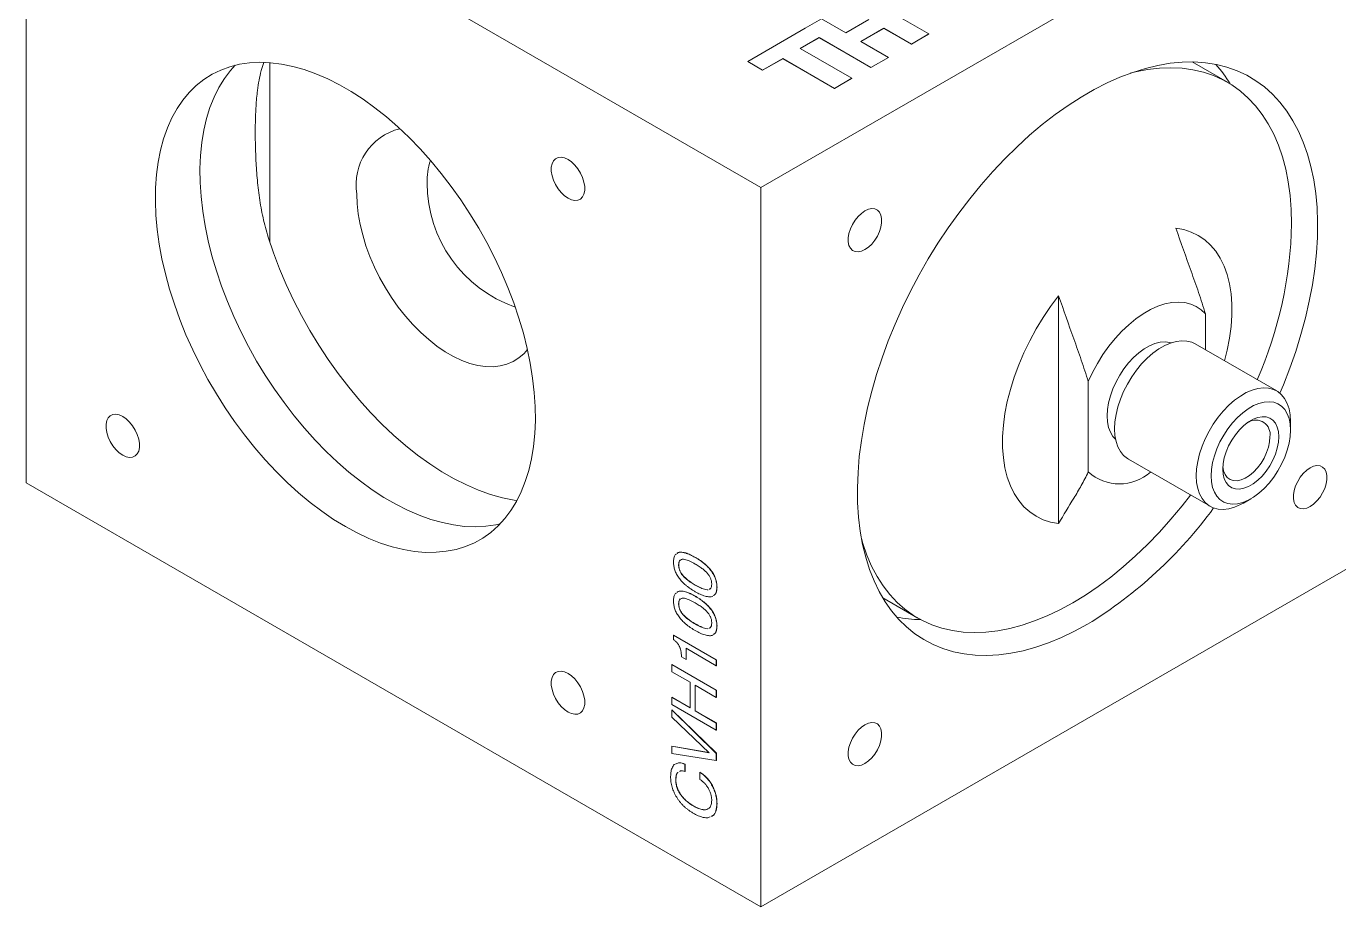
# Model space of a CAD drawing. Header units: inches. Extents: x 0 to 10.3, y -0.2 to 16.8.
# Drawn here: x 6.574 to 9.036, y 2.822 to 4.474 of the extents above; entities that cross this region are included whole.
import ezdxf

# ---------------------------------------------------------------- set-up
doc = ezdxf.new("R2010")
doc.units = ezdxf.units.IN
doc.header["$MEASUREMENT"] = 0

msp = doc.modelspace()

# ---------------------------------------------------------------- linework, layer by layer
at = {"color": 7, "linetype": 'Continuous', "lineweight": 0}
for p, q in [((6.57396, 4.9673), (7.95198, 4.17179)), ((6.57396, 4.9673), (6.57396, 3.61712)), ((7.95198, 4.17179), (9.17689, 4.87891)), ((8.03492, 4.4706), (8.06562, 4.48832)), ((8.06562, 4.48832), (8.11124, 4.46199)), ((8.11124, 4.46199), (8.1544, 4.4869)), ((8.20985, 4.49272), (8.26682, 4.45984)), ((7.92709, 4.40836), (8.0349, 4.4706)), ((8.0349, 4.4706), (8.03492, 4.4706)), ((8.18247, 4.4707), (8.13931, 4.44578)), ((8.18247, 4.47038), (8.13959, 4.44562)), ((8.23405, 4.44092), (8.18247, 4.4707)), ((8.18247, 4.4707), (8.18247, 4.47038)), ((8.23405, 4.4406), (8.18247, 4.47038)), ((8.26682, 4.45984), (8.23405, 4.44092)), ((8.26682, 4.45952), (8.23405, 4.4406)), ((8.26682, 4.45984), (8.26682, 4.45952)), ((8.0609, 4.45321), (8.02545, 4.43274)), ((8.02545, 4.43274), (8.12266, 4.37662)), ((8.0609, 4.45289), (8.02573, 4.43258)), ((8.15812, 4.39709), (8.0609, 4.45321)), ((8.0609, 4.45321), (8.0609, 4.45289)), ((8.15812, 4.39676), (8.0609, 4.45289)), ((8.13931, 4.44578), (8.19089, 4.416)), ((8.23405, 4.44092), (8.23405, 4.4406)), ((7.95515, 4.39216), (7.92709, 4.40836)), ((7.92709, 4.40836), (7.92709, 4.40804)), ((7.95515, 4.39184), (7.92709, 4.40804)), ((7.99268, 4.41382), (7.95515, 4.39216)), ((7.99268, 4.4135), (7.95515, 4.39184)), ((8.08989, 4.35771), (7.99268, 4.41382)), ((7.99268, 4.41382), (7.99268, 4.4135)), ((8.08989, 4.35738), (7.99268, 4.4135)), ((8.19089, 4.416), (8.15812, 4.39709)), ((8.19089, 4.41568), (8.15812, 4.39676)), ((8.19089, 4.416), (8.19089, 4.41568)), ((8.82693, 4.36925), (8.761, 4.40731)), ((7.95515, 4.39216), (7.95515, 4.39184)), ((8.15812, 4.39709), (8.15812, 4.39676)), ((8.12266, 4.37662), (8.08989, 4.35771)), ((8.12266, 4.3763), (8.08989, 4.35738)), ((8.08989, 4.35771), (8.08989, 4.35738)), ((8.12266, 4.37662), (8.12266, 4.3763)), ((7.95198, 4.17179), (7.95198, 2.8216)), ((8.51015, 3.54106), (8.51015, 3.9682)), ((8.78576, 3.93426), (8.78576, 3.86682)), ((8.91924, 3.78977), (8.76613, 3.87816)), ((8.56583, 3.63768), (8.56583, 3.8073)), ((8.94513, 3.71646), (8.94513, 3.73253)), ((8.64114, 3.66164), (8.79425, 3.57325)), ((6.57396, 3.61712), (7.95198, 2.8216)), ((8.85676, 3.57945), (8.87068, 3.58749)), ((7.95198, 2.8216), (9.17689, 3.52872)), ((7.82865, 3.47731), (7.82893, 3.47747)), ((7.79752, 3.46313), (7.7978, 3.46329)), ((7.82865, 3.42538), (7.82893, 3.42554)), ((7.86926, 3.42162), (7.86954, 3.42178)), ((7.82865, 3.40436), (7.82893, 3.40452)), ((7.85531, 3.41767), (7.85634, 3.41811)), ((8.18034, 3.40147), (8.24627, 3.3634)), ((7.79752, 3.39018), (7.7978, 3.39034)), ((7.82865, 3.35243), (7.82893, 3.35259)), ((7.86926, 3.34867), (7.86954, 3.34883)), ((7.78788, 3.33145), (7.78816, 3.33161)), ((7.78788, 3.32313), (7.78788, 3.33145)), ((7.78788, 3.33145), (7.86819, 3.28509)), ((7.78816, 3.33161), (7.86846, 3.28525)), ((7.85531, 3.34472), (7.85634, 3.34516)), ((7.86819, 3.27397), (7.81144, 3.30673)), ((7.81144, 3.30673), (7.81144, 3.28571)), ((7.81172, 3.30657), (7.81172, 3.28587)), ((7.78467, 3.27643), (7.78495, 3.27659)), ((7.78467, 3.27643), (7.86819, 3.22822)), ((7.78467, 3.26283), (7.78467, 3.27643)), ((7.78495, 3.27659), (7.86846, 3.22838)), ((7.81144, 3.28571), (7.80287, 3.29065)), ((7.81144, 3.28571), (7.81172, 3.28587)), ((7.86819, 3.28509), (7.86846, 3.28525)), ((7.86819, 3.28509), (7.86819, 3.27397)), ((7.86819, 3.27397), (7.86846, 3.27413)), ((7.86846, 3.28525), (7.86846, 3.27413)), ((7.81893, 3.24305), (7.78467, 3.26283)), ((7.81893, 3.19483), (7.81893, 3.24305)), ((7.86819, 3.21462), (7.82857, 3.23749)), ((7.82857, 3.23749), (7.82857, 3.18927)), ((7.82885, 3.23733), (7.82885, 3.18943)), ((7.86819, 3.22822), (7.86846, 3.22838)), ((7.86819, 3.22822), (7.86819, 3.21462)), ((7.86846, 3.22838), (7.86846, 3.21478)), ((7.78467, 3.21461), (7.78495, 3.21477)), ((7.78467, 3.20101), (7.78467, 3.21461)), ((7.78467, 3.21461), (7.81893, 3.19483)), ((7.86819, 3.1528), (7.78467, 3.20101)), ((7.78495, 3.21477), (7.81893, 3.19515)), ((7.86819, 3.21462), (7.86846, 3.21478)), ((7.78467, 3.19112), (7.78495, 3.19128)), ((7.78467, 3.17765), (7.78467, 3.19112)), ((7.78467, 3.19112), (7.86819, 3.10952)), ((7.85458, 3.11073), (7.78467, 3.17765)), ((7.78495, 3.19128), (7.86846, 3.10968)), ((7.82857, 3.18927), (7.82885, 3.18943)), ((7.82857, 3.18927), (7.86819, 3.1664)), ((7.82885, 3.18943), (7.86846, 3.16656)), ((7.86819, 3.1664), (7.86846, 3.16656)), ((7.86819, 3.1664), (7.86819, 3.1528)), ((7.86819, 3.1528), (7.86846, 3.15296)), ((7.86846, 3.16656), (7.86846, 3.15296)), ((7.78467, 3.12319), (7.78495, 3.12335)), ((7.78467, 3.10951), (7.78467, 3.12319)), ((7.78467, 3.12319), (7.85458, 3.11073)), ((7.86819, 3.09592), (7.78467, 3.10951)), ((7.78495, 3.12335), (7.85431, 3.11098)), ((7.86819, 3.10952), (7.86846, 3.10968)), ((7.86819, 3.10952), (7.86819, 3.09592)), ((7.86846, 3.10968), (7.86846, 3.09608)), ((7.8093, 3.08911), (7.80958, 3.08927)), ((7.8093, 3.08911), (7.8093, 3.07551)), ((7.80958, 3.08927), (7.80958, 3.07567)), ((7.86819, 3.09592), (7.86846, 3.09608)), ((7.79217, 3.05965), (7.79244, 3.05981)), ((7.8093, 3.07551), (7.80958, 3.07567)), ((7.83714, 3.07428), (7.83741, 3.07444)), ((7.83714, 3.06068), (7.83714, 3.07428)), ((7.82601, 3.01022), (7.82629, 3.01039)), ((7.86926, 3.01501), (7.86954, 3.01517))]:
    msp.add_line(p, q, dxfattribs=at)
at = {"color": 8, "linetype": 'Continuous', "lineweight": 0}
msp.add_line((7.03052, 4.40606), (7.03052, 4.06982), dxfattribs=at)
at = {"color": 7, "linetype": 'Continuous', "lineweight": 0, "flags": 128}
for points in [[(7.17249, 3.5352), (7.19465, 3.5232), (7.21671, 3.51285), (7.23861, 3.50417), (7.26025, 3.49721), (7.28155, 3.49198), (7.30243, 3.48852), (7.32281, 3.48682), (7.3426, 3.48691), (7.36174, 3.48877), (7.38015, 3.49241), (7.39775, 3.4978), (7.41448, 3.50493), (7.43027, 3.51377), (7.44507, 3.52429), (7.45881, 3.53643), (7.47144, 3.55017), (7.48292, 3.56544), (7.4932, 3.58218), (7.50223, 3.60034), (7.50999, 3.61983), (7.51645, 3.64059), (7.52157, 3.66253), (7.52535, 3.68558), (7.52775, 3.70963), (7.52879, 3.7346), (7.52844, 3.76039), (7.52672, 3.7869), (7.52363, 3.81403), (7.51918, 3.84167), (7.51339, 3.86972), (7.50628, 3.89806), (7.49787, 3.9266), (7.48821, 3.95521), (7.47733, 3.98379), (7.46527, 4.01223), (7.45207, 4.04041), (7.4378, 4.06823), (7.4225, 4.09558), (7.40623, 4.12235), (7.38905, 4.14844), (7.37104, 4.17376), (7.35226, 4.19819), (7.33278, 4.22165), (7.31269, 4.24405), (7.29205, 4.2653), (7.27095, 4.28531), (7.24947, 4.30401), (7.22769, 4.32134), (7.2057, 4.33721), (7.18358, 4.35157), (7.16141, 4.36436), (7.13929, 4.37554), (7.1173, 4.38506), (7.09552, 4.39289), (7.07404, 4.39899), (7.05294, 4.40333), (7.0323, 4.40591), (7.0122, 4.40672), (6.99273, 4.40574), (6.97395, 4.40299), (6.95594, 4.39847), (6.93876, 4.39221), (6.92249, 4.38422), (6.90719, 4.37454), (6.89291, 4.3632), (6.87972, 4.35026), (6.86766, 4.33575), (6.85677, 4.31973), (6.84711, 4.30227), (6.83871, 4.28344), (6.8316, 4.2633), (6.82581, 4.24194), (6.82136, 4.21944), (6.81827, 4.19588), (6.81654, 4.17136), (6.8162, 4.14597), (6.81723, 4.1198), (6.81964, 4.09297), (6.82341, 4.06557), (6.82854, 4.03771), (6.83499, 4.0095), (6.84275, 3.98105), (6.85179, 3.95246), (6.86207, 3.92385), (6.87354, 3.89533), (6.88618, 3.86701), (6.89992, 3.83899), (6.91472, 3.8114), (6.93051, 3.78432), (6.94724, 3.75788), (6.96484, 3.73216), (6.98325, 3.70727), (7.00238, 3.68331), (7.02218, 3.66037), (7.04255, 3.63854), (7.06343, 3.6179), (7.08474, 3.59853), (7.10638, 3.58051), (7.12827, 3.56391), (7.15034, 3.54878), (7.17249, 3.5352)], [(8.92534, 3.78548), (8.93187, 3.80112), (8.94408, 3.83259), (8.95508, 3.86412), (8.96482, 3.8956), (8.97328, 3.92694), (8.98043, 3.95804), (8.98625, 3.98879), (8.99072, 4.01909), (8.99382, 4.04886), (8.99555, 4.07798), (8.9959, 4.10638), (8.99486, 4.13396), (8.99244, 4.16063), (8.98866, 4.1863), (8.98351, 4.2109), (8.97702, 4.23435), (8.96921, 4.25656), (8.96011, 4.27747), (8.94974, 4.29701), (8.93813, 4.31512), (8.92532, 4.33175), (8.91136, 4.34683), (8.89629, 4.36032), (8.88016, 4.37217), (8.86301, 4.38236), (8.84491, 4.39084), (8.82591, 4.39758), (8.80607, 4.40258), (8.78545, 4.4058), (8.76413, 4.40725), (8.74217, 4.40691), (8.71964, 4.40479), (8.69662, 4.40089), (8.67317, 4.39523), (8.64937, 4.38782), (8.6253, 4.37869), (8.60103, 4.36787), (8.57665, 4.35539), (8.55223, 4.34129), (8.52784, 4.32562), (8.50358, 4.30842), (8.47951, 4.28976), (8.45571, 4.26969), (8.43226, 4.24828), (8.40923, 4.22559), (8.3867, 4.2017), (8.36474, 4.17668), (8.34342, 4.15062), (8.32281, 4.1236), (8.30297, 4.0957), (8.28397, 4.06701), (8.26586, 4.03763), (8.24872, 4.00765), (8.23258, 3.97717), (8.21751, 3.94627), (8.20355, 3.91508), (8.19074, 3.88367), (8.17914, 3.85216), (8.16876, 3.82064), (8.15966, 3.78921), (8.15185, 3.75798), (8.14536, 3.72705), (8.14022, 3.69651), (8.13643, 3.66646), (8.13401, 3.637), (8.13298, 3.60823), (8.13332, 3.58023), (8.13505, 3.5531), (8.13815, 3.52691), (8.14262, 3.50177), (8.14844, 3.47774), (8.15559, 3.4549), (8.16405, 3.43333), (8.17379, 3.41309), (8.18479, 3.39426), (8.197, 3.37689), (8.21039, 3.36103), (8.22491, 3.34674), (8.24052, 3.33406), (8.25717, 3.32303), (8.2748, 3.3137), (8.29336, 3.30608), (8.31279, 3.30021), (8.33302, 3.2961), (8.35399, 3.29376), (8.37564, 3.29321), (8.3979, 3.29444), (8.42069, 3.29745), (8.44393, 3.30223), (8.46757, 3.30877), (8.49151, 3.31704), (8.51569, 3.32702), (8.54002, 3.33868), (8.56444, 3.35197), (8.56444, 3.35197)], [(6.96579, 4.40119), (6.95706, 4.39141), (6.94558, 4.37614), (6.93531, 4.35939), (6.92627, 4.34124), (6.91851, 4.32174), (6.91206, 4.30099), (6.90693, 4.27904), (6.90316, 4.256), (6.90075, 4.23195), (6.89972, 4.20698), (6.90006, 4.18119), (6.90178, 4.15468), (6.90487, 4.12755), (6.90933, 4.09991), (6.91512, 4.07186), (6.92223, 4.04351), (6.93063, 4.01498), (6.94029, 3.98636), (6.95117, 3.95779), (6.96324, 3.92935), (6.97643, 3.90117), (6.99071, 3.87335), (7.00601, 3.846), (7.02228, 3.81923), (7.03945, 3.79313), (7.05746, 3.76782), (7.07624, 3.74339), (7.09572, 3.71992), (7.11582, 3.69753), (7.13645, 3.67628), (7.15755, 3.65627), (7.17904, 3.63756), (7.20081, 3.62024), (7.22281, 3.60437), (7.24493, 3.59001), (7.26709, 3.57721), (7.28921, 3.56603), (7.31121, 3.55651), (7.33299, 3.54869), (7.35447, 3.54259), (7.37557, 3.53824), (7.39621, 3.53566), (7.4163, 3.53486), (7.43578, 3.53583), (7.45456, 3.53858), (7.46272, 3.54039)], [(8.64471, 4.38618), (8.65437, 4.38856), (8.67704, 4.39298), (8.69924, 4.39561), (8.72088, 4.39645), (8.74191, 4.3955), (8.76224, 4.39275), (8.7818, 4.38823), (8.80054, 4.38193), (8.81838, 4.3739), (8.83527, 4.36414), (8.85115, 4.35271), (8.86597, 4.33962), (8.87967, 4.32494), (8.89221, 4.3087), (8.90354, 4.29097), (8.91364, 4.2718), (8.92246, 4.25125), (8.92997, 4.22941), (8.93615, 4.20634), (8.94098, 4.18211), (8.94444, 4.15682), (8.94653, 4.13054), (8.94722, 4.10337)], [(7.59008, 4.15149), (7.59662, 4.14851), (7.60287, 4.14724), (7.60857, 4.14775), (7.61346, 4.15001), (7.61733, 4.15393), (7.62, 4.15932), (7.62137, 4.16596), (7.62137, 4.17356), (7.62, 4.18178), (7.61733, 4.19026), (7.61346, 4.19864), (7.60857, 4.20654), (7.60287, 4.21363), (7.59662, 4.21959), (7.59008, 4.22416), (7.58353, 4.22714), (7.57728, 4.22841), (7.57158, 4.2279), (7.56669, 4.22564), (7.56283, 4.22172), (7.56015, 4.21633), (7.55878, 4.20969), (7.55878, 4.20209), (7.56015, 4.19387), (7.56283, 4.18539), (7.56669, 4.17701), (7.57158, 4.16911), (7.57728, 4.16202), (7.58353, 4.15606), (7.59008, 4.15149)], [(7.51392, 3.86735), (7.50772, 3.86039), (7.49802, 3.85194), (7.48726, 3.84516), (7.47554, 3.8401), (7.46294, 3.8368), (7.44958, 3.8353), (7.43555, 3.83559), (7.42098, 3.83769), (7.40597, 3.84157), (7.39065, 3.8472), (7.37515, 3.85454), (7.35958, 3.86353), (7.34408, 3.87409), (7.32876, 3.88614), (7.31375, 3.89959), (7.29918, 3.91432), (7.28515, 3.93022), (7.27179, 3.94715), (7.25919, 3.96499), (7.24747, 3.98358), (7.23671, 4.00279), (7.22701, 4.02245), (7.21843, 4.0424), (7.21105, 4.06249), (7.20494, 4.08255), (7.20012, 4.10243), (7.19666, 4.12195), (7.19457, 4.14097), (7.19387, 4.15933)], [(8.14685, 4.05506), (8.1534, 4.05963), (8.15965, 4.06559), (8.16535, 4.07268), (8.17024, 4.08058), (8.1741, 4.08896), (8.17678, 4.09745), (8.17815, 4.10567), (8.17815, 4.11326), (8.17678, 4.1199), (8.1741, 4.1253), (8.17024, 4.12921), (8.16535, 4.13147), (8.15965, 4.13198), (8.1534, 4.13072), (8.14685, 4.12773), (8.14031, 4.12316), (8.13405, 4.1172), (8.12836, 4.11012), (8.12347, 4.10221), (8.1196, 4.09384), (8.11693, 4.08535), (8.11556, 4.07713), (8.11556, 4.06953), (8.11693, 4.06289), (8.1196, 4.0575), (8.12347, 4.05359), (8.12836, 4.05133), (8.13405, 4.05082), (8.14031, 4.05208), (8.14685, 4.05506)], [(8.82134, 3.84628), (8.82632, 3.86619), (8.83069, 3.88864), (8.83363, 3.91061), (8.8351, 3.93194), (8.8351, 3.9525), (8.83363, 3.97213), (8.83069, 3.99071), (8.82632, 4.00811), (8.82053, 4.02421), (8.81338, 4.0389), (8.8049, 4.05208), (8.79516, 4.06366), (8.78421, 4.07355), (8.77215, 4.0817), (8.75904, 4.08805), (8.74499, 4.09254), (8.73008, 4.09516)], [(7.49417, 3.58396), (7.48892, 3.58477), (7.46707, 3.58923), (7.44481, 3.5955), (7.42224, 3.60357), (7.39945, 3.6134), (7.37653, 3.62495), (7.35355, 3.63818), (7.33062, 3.65303), (7.30783, 3.66946), (7.28525, 3.68739), (7.26298, 3.70675), (7.2411, 3.72748), (7.21971, 3.74948), (7.19887, 3.77268), (7.17868, 3.79699), (7.15921, 3.82231), (7.14053, 3.84854), (7.12273, 3.87558), (7.10586, 3.90332), (7.09, 3.93167), (7.0752, 3.9605), (7.06152, 3.98971), (7.04902, 4.01918), (7.03774, 4.0488), (7.02773, 4.07846)], [(8.51015, 3.9682), (8.49524, 3.94837), (8.48118, 3.92764), (8.46808, 3.90617), (8.45601, 3.88409), (8.44507, 3.86156), (8.43533, 3.83873), (8.42685, 3.81576), (8.41969, 3.79281), (8.41391, 3.77003), (8.40953, 3.74758), (8.4066, 3.72562), (8.40513, 3.70428), (8.40513, 3.68373), (8.4066, 3.66409), (8.40953, 3.64551), (8.41391, 3.62811), (8.41969, 3.61201), (8.42685, 3.59732), (8.43533, 3.58415), (8.44507, 3.57257), (8.45601, 3.56267), (8.46808, 3.55452), (8.48118, 3.54818), (8.49524, 3.54368), (8.51015, 3.54106)], [(8.56583, 3.8073), (8.57399, 3.82466), (8.58324, 3.84161), (8.59348, 3.85797), (8.6046, 3.87356), (8.61648, 3.88821), (8.62899, 3.90177), (8.642, 3.91409), (8.65537, 3.92505), (8.66896, 3.93452), (8.68262, 3.94241), (8.69621, 3.94863), (8.70958, 3.95311), (8.72259, 3.9558), (8.7351, 3.95669), (8.74698, 3.95575), (8.7581, 3.953), (8.76834, 3.94847), (8.77759, 3.9422), (8.78576, 3.93426)], [(8.61709, 3.69917), (8.61216, 3.70456), (8.60749, 3.71228), (8.60408, 3.72137), (8.60202, 3.73167), (8.60132, 3.74298), (8.60202, 3.75509), (8.60408, 3.76778), (8.60749, 3.7808), (8.61216, 3.79392), (8.61803, 3.80689), (8.62496, 3.81948), (8.63285, 3.83143), (8.64153, 3.84255), (8.65085, 3.8526), (8.66064, 3.86142), (8.67071, 3.86883), (8.68087, 3.8747), (8.69094, 3.87891), (8.70073, 3.8814), (8.71005, 3.8821), (8.71874, 3.88102), (8.72161, 3.88021)], [(8.64114, 3.66164), (8.6392, 3.66283), (8.63212, 3.66863), (8.62618, 3.67601), (8.62145, 3.68488), (8.61802, 3.69509), (8.61594, 3.70648), (8.61524, 3.71887), (8.61594, 3.73207), (8.61802, 3.74586), (8.62145, 3.76003), (8.62618, 3.77436), (8.63212, 3.78861), (8.6392, 3.80257), (8.64729, 3.81602), (8.65627, 3.82874), (8.666, 3.84053), (8.67632, 3.8512), (8.68707, 3.8606), (8.69808, 3.86856), (8.70918, 3.87497), (8.72019, 3.87972), (8.73094, 3.88274), (8.74126, 3.88398), (8.75099, 3.88342), (8.75997, 3.88107), (8.76613, 3.87816)], [(8.85676, 3.57945), (8.85119, 3.57644), (8.84018, 3.57169), (8.82943, 3.56867), (8.81911, 3.56743), (8.80938, 3.56799), (8.8004, 3.57034), (8.79231, 3.57444), (8.78524, 3.58023), (8.77929, 3.58762), (8.77456, 3.59649), (8.77113, 3.6067), (8.76905, 3.61809), (8.76836, 3.63048), (8.76905, 3.64368), (8.77113, 3.65747), (8.77456, 3.67164), (8.77929, 3.68597), (8.78524, 3.70022), (8.79231, 3.71418), (8.8004, 3.72763), (8.80938, 3.74035), (8.81911, 3.75214), (8.82943, 3.76281), (8.84018, 3.77221), (8.85119, 3.78017), (8.86229, 3.78658), (8.87331, 3.79133), (8.88406, 3.79435), (8.89438, 3.79559), (8.9041, 3.79503), (8.91308, 3.79268), (8.92118, 3.78858), (8.92825, 3.78278), (8.9342, 3.77539), (8.93893, 3.76653), (8.94236, 3.75631), (8.94444, 3.74492), (8.94513, 3.73253), (8.94513, 3.73253)], [(8.94513, 3.71646), (8.94444, 3.70435), (8.94237, 3.69167), (8.93897, 3.67864), (8.93429, 3.66552), (8.92843, 3.65255), (8.92149, 3.63997), (8.91361, 3.62801), (8.90492, 3.6169), (8.8956, 3.60684), (8.88581, 3.59802), (8.87575, 3.59061), (8.86558, 3.58475), (8.85551, 3.58053), (8.84573, 3.57805), (8.8364, 3.57734), (8.82772, 3.57843), (8.81983, 3.58128), (8.8129, 3.58586), (8.80704, 3.59206), (8.80236, 3.59978), (8.79896, 3.60888), (8.79689, 3.61917), (8.79619, 3.63048), (8.79689, 3.64259), (8.79896, 3.65528), (8.80236, 3.6683), (8.80704, 3.68142), (8.8129, 3.6944), (8.81983, 3.70698), (8.82772, 3.71894), (8.8364, 3.73005), (8.84573, 3.74011), (8.85551, 3.74892), (8.86558, 3.75633), (8.87575, 3.7622), (8.88581, 3.76642), (8.8956, 3.7689), (8.90492, 3.7696), (8.91361, 3.76852), (8.92149, 3.76566), (8.92843, 3.76109), (8.93429, 3.75489), (8.93897, 3.74716), (8.94237, 3.73807), (8.94444, 3.72777), (8.94513, 3.71646)], [(6.75491, 3.6692), (6.76145, 3.66622), (6.76771, 3.66495), (6.77341, 3.66546), (6.77829, 3.66772), (6.78216, 3.67164), (6.78484, 3.67703), (6.7862, 3.68367), (6.7862, 3.69127), (6.78484, 3.69949), (6.78216, 3.70797), (6.77829, 3.71635), (6.77341, 3.72426), (6.76771, 3.73134), (6.76145, 3.7373), (6.75491, 3.74187), (6.74837, 3.74486), (6.74211, 3.74612), (6.73642, 3.74561), (6.73153, 3.74335), (6.72766, 3.73944), (6.72498, 3.73404), (6.72362, 3.7274), (6.72362, 3.7198), (6.72498, 3.71158), (6.72766, 3.7031), (6.73153, 3.69472), (6.73642, 3.68682), (6.74211, 3.67973), (6.74837, 3.67377), (6.75491, 3.6692)], [(8.92328, 3.70385), (8.92256, 3.69343), (8.92043, 3.68247), (8.91694, 3.67127), (8.91218, 3.66012), (8.9063, 3.64934), (8.89944, 3.63922), (8.8918, 3.63003), (8.88358, 3.62203), (8.87501, 3.61543), (8.86632, 3.61041), (8.85775, 3.60712), (8.84953, 3.60563), (8.84189, 3.606), (8.83503, 3.6082), (8.82914, 3.61219), (8.82439, 3.61784), (8.8209, 3.62502), (8.81877, 3.63351), (8.81805, 3.6431), (8.81877, 3.65351), (8.8209, 3.66447), (8.82439, 3.67568), (8.82914, 3.68682), (8.83503, 3.6976), (8.84189, 3.70773), (8.84953, 3.71691), (8.85775, 3.72492), (8.86632, 3.73152), (8.87501, 3.73653), (8.88358, 3.73983), (8.8918, 3.74132), (8.89944, 3.74095), (8.9063, 3.73875), (8.91218, 3.73476), (8.91694, 3.7291), (8.92043, 3.72193), (8.92256, 3.71343), (8.92328, 3.70385)], [(8.90658, 3.70385), (8.90586, 3.69431), (8.90375, 3.68426), (8.90031, 3.67401), (8.89565, 3.66391), (8.88991, 3.65426), (8.88329, 3.64539), (8.87599, 3.63758), (8.86825, 3.63107), (8.86033, 3.62609), (8.85246, 3.62278), (8.84492, 3.62125), (8.83793, 3.62156), (8.83172, 3.62369), (8.8265, 3.62758), (8.82243, 3.63309), (8.81964, 3.64006), (8.81823, 3.64823)], [(8.98202, 3.57278), (8.98856, 3.57735), (8.99482, 3.5833), (9.00051, 3.59039), (9.0054, 3.5983), (9.00927, 3.60667), (9.01195, 3.61516), (9.01331, 3.62338), (9.01331, 3.63097), (9.01195, 3.63762), (9.00927, 3.64301), (9.0054, 3.64692), (9.00051, 3.64918), (8.99482, 3.64969), (8.98856, 3.64843), (8.98202, 3.64545), (8.97548, 3.64088), (8.96922, 3.63492), (8.96352, 3.62783), (8.95863, 3.61993), (8.95477, 3.61155), (8.95209, 3.60306), (8.95073, 3.59484), (8.95073, 3.58725), (8.95209, 3.58061), (8.95477, 3.57521), (8.95863, 3.5713), (8.96352, 3.56904), (8.96922, 3.56853), (8.97548, 3.56979), (8.98202, 3.57278)], [(8.75767, 3.59437), (8.74191, 3.5742), (8.72088, 3.54898), (8.69924, 3.52482), (8.67704, 3.50182), (8.65437, 3.48006), (8.63129, 3.4596), (8.6079, 3.44052), (8.58427, 3.42288), (8.56047, 3.40674), (8.5366, 3.39215), (8.51272, 3.37917), (8.48893, 3.36784), (8.46529, 3.35819), (8.4419, 3.35027), (8.41883, 3.34409), (8.39616, 3.33967), (8.37396, 3.33704), (8.35231, 3.3362), (8.33129, 3.33716), (8.31096, 3.3399), (8.29139, 3.34443), (8.27265, 3.35072), (8.25481, 3.35875), (8.23792, 3.36851), (8.22204, 3.37994), (8.20723, 3.39303), (8.19353, 3.40771), (8.18099, 3.42395), (8.16965, 3.44168), (8.15956, 3.46085), (8.15074, 3.4814), (8.14322, 3.50324), (8.14048, 3.51274)], [(7.59008, 3.18707), (7.59662, 3.18409), (7.60287, 3.18282), (7.60857, 3.18333), (7.61346, 3.18559), (7.61733, 3.18951), (7.62, 3.1949), (7.62137, 3.20154), (7.62137, 3.20914), (7.62, 3.21736), (7.61733, 3.22584), (7.61346, 3.23422), (7.60857, 3.24213), (7.60287, 3.24921), (7.59662, 3.25517), (7.59008, 3.25974), (7.58353, 3.26273), (7.57728, 3.26399), (7.57158, 3.26348), (7.56669, 3.26122), (7.56283, 3.25731), (7.56015, 3.25191), (7.55878, 3.24527), (7.55878, 3.23767), (7.56015, 3.22945), (7.56283, 3.22097), (7.56669, 3.21259), (7.57158, 3.20469), (7.57728, 3.1976), (7.58353, 3.19164), (7.59008, 3.18707)], [(8.14685, 3.09064), (8.1534, 3.09522), (8.15965, 3.10117), (8.16535, 3.10826), (8.17024, 3.11617), (8.1741, 3.12454), (8.17678, 3.13303), (8.17815, 3.14125), (8.17815, 3.14884), (8.17678, 3.15548), (8.1741, 3.16088), (8.17024, 3.16479), (8.16535, 3.16705), (8.15965, 3.16756), (8.1534, 3.1663), (8.14685, 3.16332), (8.14031, 3.15875), (8.13405, 3.15279), (8.12836, 3.1457), (8.12347, 3.13779), (8.1196, 3.12942), (8.11693, 3.12093), (8.11556, 3.11271), (8.11556, 3.10512), (8.11693, 3.09848), (8.1196, 3.09308), (8.12347, 3.08917), (8.12836, 3.08691), (8.13405, 3.0864), (8.14031, 3.08766), (8.14685, 3.09064)]]:
    msp.add_lwpolyline(points, dxfattribs=at)
at = {"color": 7, "linetype": 'Continuous', "lineweight": 0}
for centre, radius, start, end in [((8.62407, 4.24377), 0.24114, 30.56802, 41.2326), ((7.30103, 4.17674), 0.10856, 104.12377, 189.22538), ((7.45072, 4.18207), 0.12514, 161.2477, 181.07804), ((7.57314, 4.18071), 0.24754, 180.23008, 250.632), ((8.17465, 4.12052), 0.77277, 336.37862, 358.72858), ((8.87999, 3.70828), 0.02695, 350.52943, 120.52072), ((8.6244, 3.7033), 0.08796, 228.24562, 311.6399), ((8.13256, 4.05771), 0.82739, 301.46455, 323.89174), ((8.25363, 3.60325), 0.24257, 258.80414, 269.40599)]:
    msp.add_arc(centre, radius, start, end, dxfattribs=at)
for points, knots in [([(7.02773, 4.07846), (7.02426, 4.0907), (7.01732, 4.11519), (7.01099, 4.15268), (7.00674, 4.18999), (7.00444, 4.22637), (7.00342, 4.26097), (7.00352, 4.29385), (7.00465, 4.32492), (7.00769, 4.35784), (7.01236, 4.38468), (7.01794, 4.40124), (7.01964, 4.40629)], [0, 0, 0, 0, 0.098474, 0.196983, 0.2980079, 0.3990246, 0.4974734, 0.5959166, 0.6972736, 0.7986449, 0.9385585, 1, 1, 1, 1]), ([(8.78576, 3.93426), (8.78151, 3.94765), (8.77302, 3.97443), (8.75387, 4.02809), (8.7396, 4.06832), (8.73008, 4.09516)], [0, 0, 0, 0, 0.249761, 0.4996303, 1, 1, 1, 1]), ([(8.51015, 3.9682), (8.51966, 3.94139), (8.53393, 3.90116), (8.55308, 3.84751), (8.56158, 3.8207), (8.56583, 3.8073)], [0, 0, 0, 0, 0.4999232, 0.7500159, 1, 1, 1, 1]), ([(8.56583, 3.63768), (8.56158, 3.62919), (8.5531, 3.61221), (8.53394, 3.58067), (8.51967, 3.55691), (8.51015, 3.54106)], [0, 0, 0, 0, 0.249761, 0.4996303, 1, 1, 1, 1]), ([(7.78788, 3.4686), (7.78804, 3.47119), (7.78834, 3.47636), (7.79016, 3.48156), (7.79228, 3.48309), (7.79285, 3.4835)], [0, 0, 0, 0, 0.4228467, 0.8450141, 1, 1, 1, 1]), ([(7.79435, 3.48473), (7.79477, 3.48511), (7.79663, 3.4868), (7.80208, 3.48727), (7.81007, 3.4861), (7.81934, 3.48241), (7.82555, 3.47901), (7.82865, 3.47731)], [0, 0, 0, 0, 0.0556032, 0.2443168, 0.4959938, 0.7479448, 1, 1, 1, 1]), ([(7.79463, 3.48489), (7.79505, 3.48527), (7.7969, 3.48696), (7.80236, 3.48743), (7.81035, 3.48626), (7.81962, 3.48257), (7.82583, 3.47917), (7.82893, 3.47747)], [0, 0, 0, 0, 0.0556032, 0.2443168, 0.4959938, 0.7479448, 1, 1, 1, 1]), ([(7.80107, 3.4725), (7.80087, 3.47242), (7.79939, 3.47186), (7.79792, 3.46862), (7.79765, 3.46496), (7.79752, 3.46313)], [0, 0, 0, 0, 0.0716949, 0.5352133, 1, 1, 1, 1]), ([(7.80135, 3.47266), (7.80115, 3.47259), (7.79967, 3.47202), (7.7982, 3.46878), (7.79793, 3.46513), (7.7978, 3.46329)], [0, 0, 0, 0, 0.0716949, 0.5352133, 1, 1, 1, 1]), ([(7.82865, 3.46494), (7.8253, 3.46681), (7.81861, 3.47053), (7.81041, 3.47347), (7.8047, 3.47431), (7.8028, 3.4733), (7.80211, 3.47294)], [0, 0, 0, 0, 0.3594321, 0.7183648, 0.89785, 1, 1, 1, 1]), ([(7.82865, 3.47731), (7.83027, 3.47635), (7.83339, 3.47449), (7.83794, 3.47152), (7.84217, 3.4684), (7.84612, 3.46526), (7.84976, 3.46198), (7.85313, 3.45868), (7.85617, 3.45523), (7.85892, 3.45173), (7.86136, 3.44816), (7.86347, 3.4445), (7.86528, 3.4408), (7.86675, 3.43704), (7.86787, 3.43323), (7.86867, 3.42938), (7.86916, 3.42546), (7.86923, 3.42293), (7.86926, 3.42162)], [0, 0, 0, 0, 0.086672, 0.1681215, 0.2446566, 0.3164503, 0.3839514, 0.4476818, 0.5078917, 0.5650692, 0.6200009, 0.6730013, 0.7251191, 0.7768492, 0.8294094, 0.8835258, 0.9402615, 1, 1, 1, 1]), ([(7.82893, 3.47747), (7.83054, 3.47651), (7.83367, 3.47465), (7.83822, 3.47168), (7.84245, 3.46856), (7.8464, 3.46542), (7.85004, 3.46214), (7.85341, 3.45884), (7.85644, 3.45539), (7.85919, 3.45189), (7.86164, 3.44832), (7.86375, 3.44466), (7.86555, 3.44096), (7.86703, 3.4372), (7.86815, 3.43339), (7.86895, 3.42954), (7.86944, 3.42562), (7.8695, 3.42309), (7.86954, 3.42178)], [0, 0, 0, 0, 0.086672, 0.1681215, 0.2446566, 0.3164503, 0.3839514, 0.4476818, 0.5078917, 0.5650692, 0.6200009, 0.6730013, 0.7251191, 0.7768492, 0.8294094, 0.8835258, 0.9402615, 1, 1, 1, 1]), ([(7.82865, 3.41301), (7.82704, 3.41397), (7.8239, 3.41584), (7.81934, 3.41883), (7.81508, 3.42191), (7.81113, 3.42511), (7.80747, 3.42835), (7.8041, 3.43168), (7.80104, 3.43511), (7.79827, 3.43862), (7.79582, 3.4422), (7.79369, 3.44584), (7.7919, 3.44954), (7.79042, 3.45328), (7.78926, 3.45707), (7.78847, 3.4609), (7.78798, 3.46479), (7.78791, 3.46731), (7.78788, 3.4686)], [0, 0, 0, 0, 0.0869577, 0.168693, 0.2454737, 0.317314, 0.3853036, 0.4490236, 0.5093654, 0.5667901, 0.6219505, 0.674944, 0.7266327, 0.7785062, 0.8306208, 0.8844396, 0.9408699, 1, 1, 1, 1]), ([(7.79752, 3.46313), (7.79754, 3.4623), (7.79758, 3.46066), (7.79793, 3.45813), (7.79853, 3.45563), (7.79933, 3.45317), (7.8004, 3.45075), (7.80168, 3.44836), (7.80322, 3.44603), (7.80499, 3.44371), (7.80702, 3.44143), (7.8093, 3.43915), (7.81186, 3.43687), (7.81469, 3.43459), (7.8178, 3.43228), (7.82117, 3.42994), (7.82483, 3.42763), (7.82735, 3.42615), (7.82865, 3.42538)], [0, 0, 0, 0, 0.0535154, 0.1043726, 0.1525623, 0.199623, 0.2465169, 0.2938067, 0.3430358, 0.3944569, 0.4500974, 0.5105881, 0.5764207, 0.648386, 0.7264353, 0.8111756, 0.9022988, 1, 1, 1, 1]), ([(7.7978, 3.46329), (7.79782, 3.46246), (7.79786, 3.46082), (7.79821, 3.45829), (7.79881, 3.45579), (7.79961, 3.45333), (7.80068, 3.45091), (7.80196, 3.44852), (7.8035, 3.44619), (7.80527, 3.44387), (7.8073, 3.44159), (7.80958, 3.43931), (7.81214, 3.43703), (7.81497, 3.43475), (7.81808, 3.43244), (7.82145, 3.4301), (7.8251, 3.42779), (7.82763, 3.42631), (7.82893, 3.42554)], [0, 0, 0, 0, 0.0535154, 0.1043726, 0.1525623, 0.199623, 0.2465169, 0.2938067, 0.3430358, 0.3944569, 0.4500974, 0.5105881, 0.5764207, 0.648386, 0.7264353, 0.8111756, 0.9022988, 1, 1, 1, 1]), ([(7.85962, 3.42728), (7.8596, 3.42813), (7.85955, 3.42977), (7.85922, 3.4323), (7.85863, 3.43481), (7.85782, 3.43726), (7.85679, 3.43968), (7.85551, 3.44205), (7.85399, 3.44437), (7.85226, 3.44666), (7.85025, 3.44891), (7.84799, 3.45118), (7.84544, 3.45345), (7.84263, 3.45575), (7.83953, 3.45805), (7.83615, 3.46036), (7.83249, 3.46268), (7.82996, 3.46417), (7.82865, 3.46494)], [0, 0, 0, 0, 0.0540758, 0.1049979, 0.1537149, 0.200901, 0.2474553, 0.294871, 0.3433194, 0.3945245, 0.4493773, 0.5096363, 0.5752408, 0.6470716, 0.7253286, 0.8102544, 0.9016202, 1, 1, 1, 1]), ([(7.82865, 3.42538), (7.83199, 3.42352), (7.83867, 3.4198), (7.84675, 3.41705), (7.85179, 3.41608), (7.85314, 3.41669), (7.85324, 3.41674)], [0, 0, 0, 0, 0.3933803, 0.7862412, 0.9826841, 1, 1, 1, 1]), ([(7.82893, 3.42554), (7.83227, 3.42367), (7.83895, 3.41995), (7.84701, 3.41725), (7.85195, 3.41623), (7.85322, 3.41677), (7.85323, 3.41678)], [0, 0, 0, 0, 0.399503, 0.7984785, 0.9979789, 1, 1, 1, 1]), ([(7.85503, 3.41751), (7.8556, 3.4177), (7.85747, 3.41833), (7.85925, 3.42177), (7.8595, 3.42544), (7.85962, 3.42728)], [0, 0, 0, 0, 0.1788897, 0.5889229, 1, 1, 1, 1]), ([(7.86954, 3.42178), (7.86939, 3.4192), (7.86911, 3.41402), (7.8669, 3.40827), (7.8642, 3.40648), (7.86307, 3.40574)], [0, 0, 0, 0, 0.369691, 0.7388334, 1, 1, 1, 1]), ([(7.78788, 3.39565), (7.78804, 3.39824), (7.78834, 3.40341), (7.79016, 3.40861), (7.79228, 3.41014), (7.79285, 3.41055)], [0, 0, 0, 0, 0.4228467, 0.8450141, 1, 1, 1, 1]), ([(7.79435, 3.41178), (7.79477, 3.41216), (7.79663, 3.41385), (7.80208, 3.41432), (7.81007, 3.41315), (7.81934, 3.40946), (7.82555, 3.40606), (7.82865, 3.40436)], [0, 0, 0, 0, 0.0556032, 0.2443168, 0.4959938, 0.7479448, 1, 1, 1, 1]), ([(7.79463, 3.41194), (7.79505, 3.41232), (7.7969, 3.41401), (7.80236, 3.41448), (7.81035, 3.41331), (7.81962, 3.40962), (7.82583, 3.40622), (7.82893, 3.40452)], [0, 0, 0, 0, 0.0556032, 0.2443168, 0.4959938, 0.7479448, 1, 1, 1, 1]), ([(7.80107, 3.39955), (7.80087, 3.39948), (7.79939, 3.39891), (7.79792, 3.39567), (7.79765, 3.39202), (7.79752, 3.39018)], [0, 0, 0, 0, 0.0716949, 0.5352133, 1, 1, 1, 1]), ([(7.80135, 3.39971), (7.80115, 3.39964), (7.79967, 3.39907), (7.7982, 3.39583), (7.79793, 3.39218), (7.7978, 3.39034)], [0, 0, 0, 0, 0.0716949, 0.5352133, 1, 1, 1, 1]), ([(7.82865, 3.39199), (7.8253, 3.39386), (7.81861, 3.39758), (7.81041, 3.40052), (7.8047, 3.40136), (7.8028, 3.40036), (7.80211, 3.39999)], [0, 0, 0, 0, 0.3594321, 0.7183648, 0.89785, 1, 1, 1, 1]), ([(7.86192, 3.40487), (7.86178, 3.40475), (7.86018, 3.4034), (7.85508, 3.40311), (7.84715, 3.4043), (7.83792, 3.40791), (7.83174, 3.41131), (7.82865, 3.41301)], [0, 0, 0, 0, 0.018546, 0.2146734, 0.4761924, 0.7380284, 1, 1, 1, 1]), ([(7.82865, 3.40436), (7.83027, 3.4034), (7.83339, 3.40154), (7.83794, 3.39857), (7.84217, 3.39545), (7.84612, 3.39231), (7.84976, 3.38903), (7.85313, 3.38573), (7.85617, 3.38228), (7.85892, 3.37878), (7.86136, 3.37521), (7.86347, 3.37155), (7.86528, 3.36785), (7.86675, 3.36409), (7.86787, 3.36028), (7.86867, 3.35643), (7.86916, 3.35251), (7.86923, 3.34998), (7.86926, 3.34867)], [0, 0, 0, 0, 0.086672, 0.1681215, 0.2446566, 0.3164503, 0.3839514, 0.4476818, 0.5078917, 0.5650692, 0.6200009, 0.6730013, 0.7251191, 0.7768492, 0.8294094, 0.8835258, 0.9402615, 1, 1, 1, 1]), ([(7.82893, 3.40452), (7.83054, 3.40356), (7.83367, 3.4017), (7.83822, 3.39873), (7.84245, 3.39561), (7.8464, 3.39247), (7.85004, 3.38919), (7.85341, 3.38589), (7.85644, 3.38244), (7.85919, 3.37894), (7.86164, 3.37537), (7.86375, 3.37171), (7.86555, 3.36801), (7.86703, 3.36425), (7.86815, 3.36044), (7.86895, 3.35659), (7.86944, 3.35267), (7.8695, 3.35014), (7.86954, 3.34883)], [0, 0, 0, 0, 0.086672, 0.1681215, 0.2446566, 0.3164503, 0.3839514, 0.4476818, 0.5078917, 0.5650692, 0.6200009, 0.6730013, 0.7251191, 0.7768492, 0.8294094, 0.8835258, 0.9402615, 1, 1, 1, 1]), ([(7.86926, 3.42162), (7.86911, 3.41904), (7.86883, 3.41386), (7.86663, 3.40811), (7.86392, 3.40632), (7.8628, 3.40558)], [0, 0, 0, 0, 0.369691, 0.7388334, 1, 1, 1, 1]), ([(7.82865, 3.34006), (7.82704, 3.34102), (7.8239, 3.34289), (7.81934, 3.34588), (7.81508, 3.34896), (7.81113, 3.35216), (7.80747, 3.3554), (7.8041, 3.35873), (7.80104, 3.36216), (7.79827, 3.36567), (7.79582, 3.36925), (7.79369, 3.37289), (7.7919, 3.37659), (7.79042, 3.38033), (7.78926, 3.38412), (7.78847, 3.38795), (7.78798, 3.39184), (7.78791, 3.39436), (7.78788, 3.39565)], [0, 0, 0, 0, 0.0869577, 0.168693, 0.2454737, 0.317314, 0.3853036, 0.4490236, 0.5093654, 0.5667901, 0.6219505, 0.674944, 0.7266327, 0.7785062, 0.8306208, 0.8844396, 0.9408699, 1, 1, 1, 1]), ([(7.79752, 3.39018), (7.79754, 3.38935), (7.79758, 3.38771), (7.79793, 3.38518), (7.79853, 3.38268), (7.79933, 3.38022), (7.8004, 3.3778), (7.80168, 3.37541), (7.80322, 3.37308), (7.80499, 3.37076), (7.80702, 3.36848), (7.8093, 3.3662), (7.81186, 3.36392), (7.81469, 3.36164), (7.8178, 3.35933), (7.82117, 3.35699), (7.82483, 3.35468), (7.82735, 3.3532), (7.82865, 3.35243)], [0, 0, 0, 0, 0.0535154, 0.1043726, 0.1525623, 0.199623, 0.2465169, 0.2938067, 0.3430358, 0.3944569, 0.4500974, 0.5105881, 0.5764207, 0.648386, 0.7264353, 0.8111756, 0.9022988, 1, 1, 1, 1]), ([(7.7978, 3.39034), (7.79782, 3.38951), (7.79786, 3.38787), (7.79821, 3.38534), (7.79881, 3.38284), (7.79961, 3.38038), (7.80068, 3.37796), (7.80196, 3.37557), (7.8035, 3.37324), (7.80527, 3.37092), (7.8073, 3.36864), (7.80958, 3.36636), (7.81214, 3.36408), (7.81497, 3.3618), (7.81808, 3.35949), (7.82145, 3.35715), (7.8251, 3.35485), (7.82763, 3.35336), (7.82893, 3.35259)], [0, 0, 0, 0, 0.0535154, 0.1043726, 0.1525623, 0.199623, 0.2465169, 0.2938067, 0.3430358, 0.3944569, 0.4500974, 0.5105881, 0.5764207, 0.648386, 0.7264353, 0.8111756, 0.9022988, 1, 1, 1, 1]), ([(7.85962, 3.35433), (7.8596, 3.35518), (7.85955, 3.35682), (7.85922, 3.35935), (7.85863, 3.36186), (7.85782, 3.36431), (7.85679, 3.36673), (7.85551, 3.3691), (7.85399, 3.37142), (7.85226, 3.37371), (7.85025, 3.37596), (7.84799, 3.37823), (7.84544, 3.3805), (7.84263, 3.3828), (7.83953, 3.3851), (7.83615, 3.38741), (7.83249, 3.38973), (7.82996, 3.39122), (7.82865, 3.39199)], [0, 0, 0, 0, 0.0540758, 0.1049979, 0.1537149, 0.200901, 0.2474553, 0.294871, 0.3433194, 0.3945245, 0.4493773, 0.5096363, 0.5752408, 0.6470716, 0.7253286, 0.8102544, 0.9016202, 1, 1, 1, 1]), ([(7.82865, 3.35243), (7.83199, 3.35057), (7.83867, 3.34685), (7.84675, 3.3441), (7.85179, 3.34313), (7.85314, 3.34374), (7.85324, 3.34379)], [0, 0, 0, 0, 0.3933803, 0.7862412, 0.9826841, 1, 1, 1, 1]), ([(7.82893, 3.35259), (7.83227, 3.35072), (7.83895, 3.347), (7.84701, 3.3443), (7.85195, 3.34328), (7.85322, 3.34382), (7.85323, 3.34383)], [0, 0, 0, 0, 0.399503, 0.7984785, 0.9979789, 1, 1, 1, 1]), ([(7.85503, 3.34456), (7.8556, 3.34475), (7.85747, 3.34538), (7.85925, 3.34882), (7.8595, 3.3525), (7.85962, 3.35433)], [0, 0, 0, 0, 0.1788897, 0.5889229, 1, 1, 1, 1]), ([(7.86926, 3.34867), (7.86911, 3.34609), (7.86883, 3.34091), (7.86663, 3.33516), (7.86392, 3.33337), (7.8628, 3.33263)], [0, 0, 0, 0, 0.369691, 0.7388334, 1, 1, 1, 1]), ([(7.86954, 3.34883), (7.86939, 3.34625), (7.86911, 3.34108), (7.8669, 3.33533), (7.8642, 3.33353), (7.86307, 3.33279)], [0, 0, 0, 0, 0.369691, 0.7388334, 1, 1, 1, 1]), ([(7.86192, 3.33192), (7.86178, 3.3318), (7.86018, 3.33045), (7.85508, 3.33016), (7.84715, 3.33135), (7.83792, 3.33496), (7.83174, 3.33836), (7.82865, 3.34006)], [0, 0, 0, 0, 0.018546, 0.2146734, 0.4761924, 0.7380284, 1, 1, 1, 1]), ([(7.80287, 3.29065), (7.80285, 3.29158), (7.80281, 3.29337), (7.80263, 3.29605), (7.80233, 3.29863), (7.80192, 3.3011), (7.8014, 3.30345), (7.80079, 3.30569), (7.80005, 3.30783), (7.79919, 3.30986), (7.79821, 3.31179), (7.79712, 3.31365), (7.79588, 3.31543), (7.79454, 3.31714), (7.79306, 3.31877), (7.79144, 3.32031), (7.78971, 3.32178), (7.7885, 3.32267), (7.78788, 3.32313)], [0, 0, 0, 0, 0.083226, 0.1613948, 0.2347873, 0.3042926, 0.3684193, 0.4292287, 0.4868574, 0.5419353, 0.5951825, 0.6482037, 0.70174, 0.7563863, 0.8130061, 0.8722784, 0.9342253, 1, 1, 1, 1]), ([(7.78253, 3.06606), (7.78265, 3.06941), (7.78289, 3.07611), (7.78584, 3.08397), (7.78871, 3.08886), (7.79121, 3.08951), (7.79133, 3.08954)], [0, 0, 0, 0, 0.3281394, 0.6558904, 0.9833295, 1, 1, 1, 1]), ([(7.79243, 3.08984), (7.79462, 3.09077), (7.79946, 3.09283), (7.80581, 3.09043), (7.8093, 3.08911)], [0, 0, 0, 0, 0.4513992, 1, 1, 1, 1]), ([(7.79271, 3.09), (7.7949, 3.09093), (7.79974, 3.09299), (7.80609, 3.09059), (7.80958, 3.08927)], [0, 0, 0, 0, 0.4513992, 1, 1, 1, 1]), ([(7.8093, 3.07551), (7.80636, 3.07648), (7.80236, 3.0778), (7.79977, 3.07582), (7.79908, 3.07529)], [0, 0, 0, 0, 0.7336383, 1, 1, 1, 1]), ([(7.8246, 2.99744), (7.82303, 2.99838), (7.81996, 3.00022), (7.81549, 3.00338), (7.81126, 3.00673), (7.80728, 3.01035), (7.80354, 3.01418), (7.80006, 3.01828), (7.79682, 3.02258), (7.79385, 3.0271), (7.79119, 3.03176), (7.78887, 3.03652), (7.78689, 3.04133), (7.7853, 3.04619), (7.78404, 3.05111), (7.78316, 3.05608), (7.78264, 3.06111), (7.78257, 3.06439), (7.78253, 3.06606)], [0, 0, 0, 0, 0.0733569, 0.142918, 0.2096076, 0.2737058, 0.335692, 0.3962695, 0.456189, 0.5156721, 0.5746824, 0.6328246, 0.690611, 0.748642, 0.8080837, 0.8694431, 0.9331272, 1, 1, 1, 1]), ([(7.79648, 3.07367), (7.79607, 3.07345), (7.79403, 3.07235), (7.79261, 3.06714), (7.79231, 3.06215), (7.79217, 3.05965)], [0, 0, 0, 0, 0.1118836, 0.5555054, 1, 1, 1, 1]), ([(7.79217, 3.05965), (7.79219, 3.05848), (7.79223, 3.05621), (7.79267, 3.05268), (7.79334, 3.04922), (7.79432, 3.04577), (7.79558, 3.04237), (7.79712, 3.03901), (7.79892, 3.03568), (7.801, 3.03242), (7.80334, 3.02923), (7.80592, 3.02616), (7.80872, 3.02319), (7.81174, 3.02035), (7.81499, 3.01763), (7.81846, 3.01501), (7.82216, 3.0125), (7.8247, 3.011), (7.82601, 3.01022)], [0, 0, 0, 0, 0.0621709, 0.121105, 0.1780791, 0.2329113, 0.2874089, 0.3416196, 0.3966327, 0.4534618, 0.5118799, 0.5721112, 0.6349409, 0.7004535, 0.7691383, 0.8418158, 0.9187806, 1, 1, 1, 1]), ([(7.79649, 3.07366), (7.79618, 3.07349), (7.79424, 3.07242), (7.7929, 3.06728), (7.7926, 3.0623), (7.79244, 3.05981)], [0, 0, 0, 0, 0.0884101, 0.5437571, 1, 1, 1, 1]), ([(7.79244, 3.05981), (7.79247, 3.05864), (7.79251, 3.05637), (7.79295, 3.05284), (7.79361, 3.04938), (7.7946, 3.04593), (7.79586, 3.04253), (7.7974, 3.03917), (7.7992, 3.03584), (7.80128, 3.03258), (7.80362, 3.02939), (7.8062, 3.02632), (7.809, 3.02335), (7.81202, 3.02051), (7.81527, 3.01779), (7.81874, 3.01517), (7.82244, 3.01267), (7.82498, 3.01116), (7.82629, 3.01039)], [0, 0, 0, 0, 0.0621709, 0.121105, 0.1780791, 0.2329113, 0.2874089, 0.3416196, 0.3966327, 0.4534618, 0.5118799, 0.5721112, 0.6349409, 0.7004535, 0.7691383, 0.8418158, 0.9187806, 1, 1, 1, 1]), ([(7.83714, 3.07428), (7.83833, 3.07349), (7.84067, 3.07195), (7.84408, 3.06928), (7.8473, 3.06639), (7.85034, 3.06331), (7.85318, 3.05999), (7.85585, 3.05648), (7.85832, 3.05273), (7.86058, 3.04881), (7.86262, 3.04475), (7.8644, 3.04062), (7.8659, 3.03645), (7.86714, 3.03223), (7.8681, 3.02796), (7.86875, 3.02367), (7.86919, 3.0193), (7.86923, 3.01646), (7.86926, 3.01501)], [0, 0, 0, 0, 0.0674358, 0.1321488, 0.1943663, 0.2551678, 0.3146878, 0.3737184, 0.4330835, 0.493454, 0.5539005, 0.6141436, 0.6743745, 0.7357526, 0.7983175, 0.8629536, 0.9299585, 1, 1, 1, 1]), ([(7.85962, 3.02082), (7.8596, 3.02178), (7.85956, 3.02366), (7.85928, 3.02653), (7.85879, 3.02939), (7.85813, 3.03223), (7.85725, 3.03506), (7.85617, 3.03786), (7.85491, 3.04063), (7.85347, 3.04338), (7.85187, 3.04603), (7.85014, 3.04857), (7.84827, 3.05096), (7.84629, 3.05323), (7.84417, 3.0553), (7.84194, 3.05728), (7.83958, 3.05909), (7.83796, 3.06014), (7.83714, 3.06068)], [0, 0, 0, 0, 0.0680938, 0.1329076, 0.1959114, 0.2575384, 0.317645, 0.3773493, 0.4374488, 0.4981441, 0.559049, 0.6191289, 0.6793779, 0.7400308, 0.801956, 0.8656093, 0.9312752, 1, 1, 1, 1]), ([(7.83741, 3.07444), (7.83861, 3.07365), (7.84095, 3.07211), (7.84436, 3.06944), (7.84758, 3.06655), (7.85062, 3.06347), (7.85346, 3.06015), (7.85612, 3.05664), (7.8586, 3.0529), (7.86086, 3.04897), (7.8629, 3.04491), (7.86468, 3.04078), (7.86618, 3.03661), (7.86742, 3.03239), (7.86838, 3.02812), (7.86903, 3.02383), (7.86947, 3.01946), (7.86951, 3.01662), (7.86954, 3.01517)], [0, 0, 0, 0, 0.0674358, 0.1321488, 0.1943663, 0.2551678, 0.3146878, 0.3737184, 0.4330835, 0.493454, 0.5539005, 0.6141436, 0.6743745, 0.7357526, 0.7983175, 0.8629536, 0.9299585, 1, 1, 1, 1]), ([(7.82601, 3.01022), (7.82899, 3.00864), (7.83493, 3.00546), (7.84349, 3.00338), (7.84957, 3.00339), (7.85197, 3.00515), (7.8524, 3.00547)], [0, 0, 0, 0, 0.3105773, 0.6207948, 0.9306106, 1, 1, 1, 1]), ([(7.82629, 3.01039), (7.82926, 3.0088), (7.83521, 3.00562), (7.84376, 3.00354), (7.84985, 3.00355), (7.85224, 3.00531), (7.85268, 3.00563)], [0, 0, 0, 0, 0.3105773, 0.6207948, 0.9306106, 1, 1, 1, 1]), ([(7.85334, 3.0061), (7.85419, 3.00659), (7.85671, 3.00801), (7.85912, 3.01307), (7.85945, 3.01824), (7.85962, 3.02082)], [0, 0, 0, 0, 0.2058259, 0.6026544, 1, 1, 1, 1]), ([(7.86926, 3.01501), (7.86894, 3.01049), (7.8683, 3.00146), (7.86415, 2.99319), (7.85986, 2.99176), (7.85878, 2.9914)], [0, 0, 0, 0, 0.4291819, 0.8573842, 1, 1, 1, 1]), ([(7.86954, 3.01517), (7.86922, 3.01065), (7.86858, 3.00162), (7.86443, 2.99335), (7.86013, 2.99192), (7.85906, 2.99156)], [0, 0, 0, 0, 0.4291819, 0.8573842, 1, 1, 1, 1]), ([(7.85699, 2.99066), (7.85557, 2.98992), (7.8518, 2.98797), (7.84375, 2.98916), (7.83431, 2.99215), (7.82784, 2.99567), (7.8246, 2.99744)], [0, 0, 0, 0, 0.1671628, 0.444581, 0.72223, 1, 1, 1, 1])]:
    msp.add_open_spline(points, degree=3, knots=knots, dxfattribs=at)

doc.saveas('drawing.dxf')
